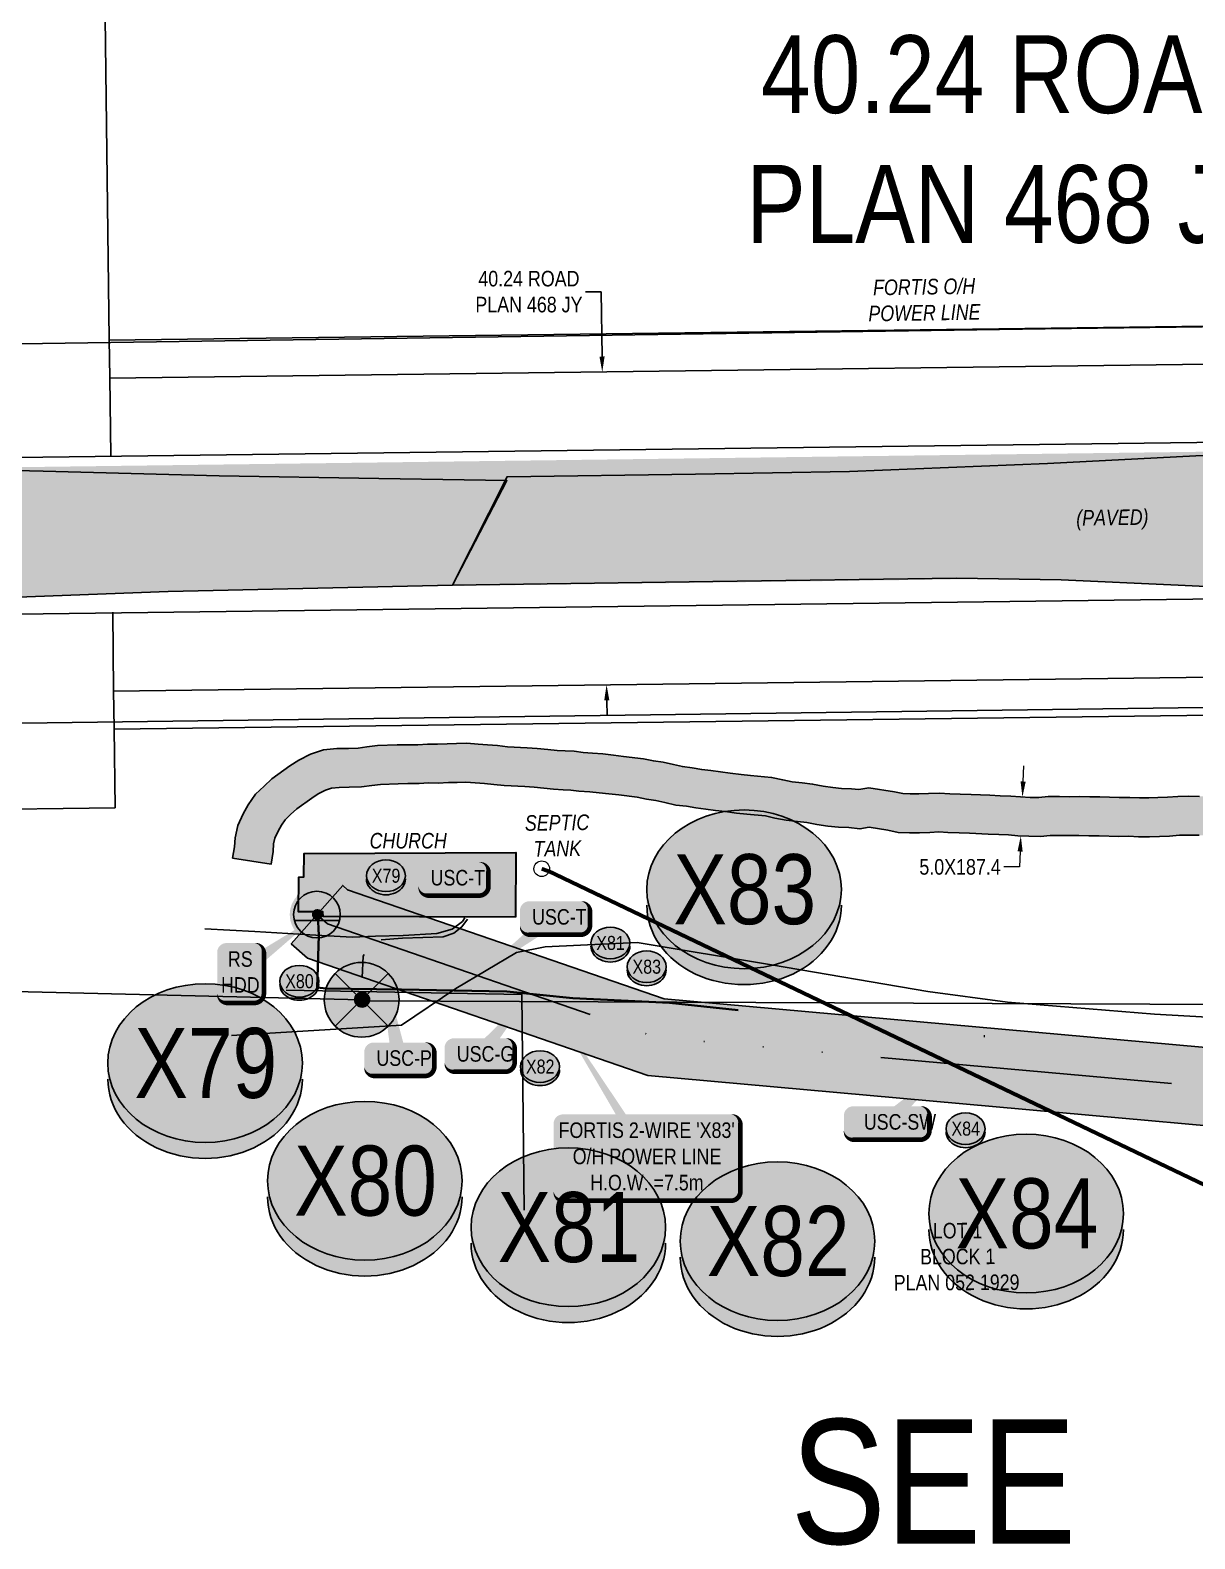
# Model space of a CAD drawing. Extents: x 57693 to 70573, y 5994359 to 6008381.
# Drawn here: x 65230.3 to 65379.9, y 5998393.6 to 5998587.4 of the extents above; entities that cross this region are included whole.
import ezdxf
from ezdxf.enums import TextEntityAlignment as Align

# ---------------------------------------------------------------- set-up
doc = ezdxf.new("R2010")
doc.units = 0
doc.header["$LTSCALE"] = 5
doc.header["$PDSIZE"] = -3
for name, pattern in [('COOP2', [10, 5, -1, 0, -1, 0, -1, 0, -1, 0, -1]), ('DASHDOT', [25.4, 12.7, -6.35, 0, -6.35]), ('POWERLINE5', [7.8, 2.4, -0.6, 0.6, -0.6, 0.6, -0.6, 2.4])]:
    doc.linetypes.add(name, pattern=pattern)
doc.layers.get('Defpoints').update_dxf_attribs({"color": 9})
for name, color, linetype in [('AS-FENCE', 48, 'foc-FENCE'), ('AS-POWER', 104, 'foc-POWER'), ('AS-POWER-EXISTING', 72, 'POWERLINE5'), ('AS-POWER-EXISTING-PP', 72, 'Continuous'), ('AS-POWER-EXISTING-PP-1000', 72, 'Continuous'), ('AS-POWER-T-1000', 104, 'Continuous'), ('AS-RESIDENCE-T-1000', 14, 'Continuous'), ('AS-ROADS', 254, 'Continuous'), ('AS-SYMBOL', 7, 'Continuous'), ('AS-SYMBOL-1000', 7, 'Continuous'), ('AS-TELEPHONE', 224, 'foc-TEL'), ('DETAIL-T', 7, 'Continuous'), ('L-SEC', 7, 'Continuous'), ('L-TITLEDB', 4, 'Continuous'), ('L-TITLEDB-T', 4, 'Continuous'), ('L-TITLEDB-T-1000', 4, 'Continuous'), ('P-APEX RECON PAY ITEMS-1000', 240, 'Continuous'), ('P-APEX RECON-10m BUFFER', 51, 'COOP2'), ('P-APEX RECON-URBAN', 30, 'COOP2'), ('P-APEX RECON-WORK AREA', 104, 'Continuous'), ('P-CROSSINGS', 250, 'Continuous'), ('P-CROSSINGS-1000', 250, 'Continuous')]:
    doc.layers.add(name, color=color, linetype=linetype)
for name, color, linetype, lineweight in [('AS-GENERAL', 48, 'Continuous', 18), ('AS-RECON EXISTING', 151, 'DASHDOT', 40), ('P-APEX RECON-TWS-T-1000', 104, 'Continuous', 9), ('T-TEXT-1000', 48, 'Continuous', 18)]:
    doc.layers.add(name, color=color, linetype=linetype, lineweight=lineweight)
doc.layers.add('AS-STRUCTURE', color=7, linetype='Continuous', lineweight=30, true_color=0x595959)
doc.layers.add('AS-STRUCTURE-H', color=7, linetype='Continuous', true_color=0xa8a8a8)
doc.layers.add('P-APEX RECON-TO BE DRILLED-H', color=7, linetype='Continuous', true_color=0xffafe1)
doc.styles.add('1.8', font='ARIALN.TTF', dxfattribs={"height": 2})
doc.styles.add('175L', font='ARIALN.TTF', dxfattribs={"height": 10})
doc.styles.add('80', font='ARIALN.TTF', dxfattribs={"height": 10})
doc.styles.add('80CG', font='ARIALN.TTF', dxfattribs={"height": 10})
doc.styles.add('Crossing', font='ARIALN.TTF', dxfattribs={"height": 10})
doc.styles.add('foc-LtypeFont', font='ARIALN.TTF', dxfattribs={"height": 7.35})
doc.linetypes.add('foc-FENCE', pattern='A,10,-1,["X",foc-LtypeFont,S=0.2,R=0,X=-0.625,Y=-0.75],-1.24', length=12.24)
doc.linetypes.add('foc-POWER', pattern='A,6,-1,["P",foc-LtypeFont,S=0.2,R=0,X=-0.625,Y=-0.75],-1.24,4', length=12.24)
doc.linetypes.add('foc-POWER-NOLINE', pattern='A,0,-4,["P",foc-LtypeFont,S=0.2,R=0,X=-0.625,Y=-0.75],-8.24', length=12.24)
doc.linetypes.add('foc-TEL', pattern='A,2,-1,["T",foc-LtypeFont,S=0.2,R=0,X=-0.425,Y=-0.75],-1.24,8', length=12.24)
doc.dimstyles.new('Compass 1 000', dxfattribs={"dimtxt": 1.8, "dimasz": 2, "dimexe": 0.2, "dimexo": 0.0625, "dimgap": 0.5, "dimtad": 0, "dimtih": 1, "dimtoh": 1, "dimzin": 0, "dimdsep": 46, "dimtxsty": '1.8', "dimcen": 0.1, "dimse1": 1, "dimse2": 1, "dimclrd": 256, "dimclrt": 256, "dimaunit": 1, "dimadec": 4, "dimazin": 0, "dimtfac": 0.06, "dimtofl": 0, "dimtmove": 0, "dimatfit": 0, "dimfxl": 0.2, "dimtolj": 1, "dimtzin": 0, "dimlwd": -1, "dimarcsym": 0})
doc.dimstyles.new('Compass 5 000', dxfattribs={"dimscale": 5, "dimtxt": 9, "dimasz": 2, "dimexe": 0.2, "dimexo": 0.0625, "dimgap": 0.5, "dimtad": 0, "dimtih": 1, "dimtoh": 1, "dimzin": 0, "dimdsep": 46, "dimtxsty": '80CG', "dimcen": 0.1, "dimse1": 1, "dimse2": 1, "dimclrd": 256, "dimclrt": 256, "dimaunit": 1, "dimadec": 4, "dimazin": 0, "dimtfac": 0.06, "dimtofl": 0, "dimtmove": 0, "dimatfit": 1, "dimfxl": 0.2, "dimtolj": 1, "dimtzin": 0, "dimlwd": -1, "dimarcsym": 0})

# ---------------------------------------------------------------- blocks, each defined once
blk = doc.blocks.new('POWERPOLE')
h = blk.add_hatch(color=255)
edge = h.paths.add_edge_path()
edge.add_arc((0, 0), 0.96, 0, 360)
at = {"linetype": 'Continuous'}
for p, q in [((0.679, -0.679), (-0.679, 0.679)), ((-0.679, -0.679), (0.679, 0.679))]:
    blk.add_line(p, q, dxfattribs=at)
blk.add_circle((0, 0), 0.96, dxfattribs=at)
blk = doc.blocks.new('*D490')
at = {"layer": 'Defpoints', "color": 0, "transparency": 16777216}
for p in [(65403.42, 5998544.79), (65422.28, 5998545.03), (65422.79, 5998504.83)]:
    blk.add_point(p, dxfattribs=at)
at = {"layer": 'L-TITLEDB-T', "transparency": 16777216}
for p, q in [((65403.06, 5998573.37), (65393.06, 5998573.37)), ((65403.3, 5998554.79), (65403.06, 5998573.37)), ((65404.05, 5998494.59), (65404.18, 5998484.59))]:
    blk.add_line(p, q, dxfattribs=at)
for points in [[(65404.96, 5998554.81), (65401.63, 5998554.77), (65403.42, 5998544.79)], [(65405.72, 5998494.61), (65402.39, 5998494.57), (65403.93, 5998504.59)]]:
    blk.add_solid(points, dxfattribs=at)
at = {"layer": 'L-TITLEDB-T', "transparency": 16777216, "insert": (65356.66, 5998573.37), "char_height": 10, "attachment_point": 5, "style": '80CG'}
blk.add_mtext('\\A1;40.24 ROAD\\PPLAN 468 JY', dxfattribs=at)
blk = doc.blocks.new('*D1962')
at = {"layer": 'Defpoints', "color": 0, "transparency": 16777216}
for p in [(65186.64, 5998541.89), (65304.35, 5998503.33), (65187.2, 5998501.72)]:
    blk.add_point(p, dxfattribs=at)
at = {"layer": 'L-TITLEDB-T-1000', "transparency": 16777216}
for p, q in [((65303.66, 5998553.83), (65301.66, 5998553.83)), ((65303.77, 5998545.51), (65303.66, 5998553.83)), ((65304.38, 5998501.33), (65304.41, 5998499.33))]:
    blk.add_line(p, q, dxfattribs=at)
for points in [[(65304.1, 5998545.51), (65303.44, 5998545.5), (65303.8, 5998543.51)], [(65304.71, 5998501.34), (65304.05, 5998501.33), (65304.35, 5998503.33)]]:
    blk.add_solid(points, dxfattribs=at)
at = {"layer": 'L-TITLEDB-T-1000', "transparency": 16777216, "insert": (65294.38, 5998553.83), "char_height": 2, "attachment_point": 5, "style": '1.8'}
blk.add_mtext('\\A1;40.24 ROAD\\PPLAN 468 JY', dxfattribs=at)
blk = doc.blocks.new('*D1964')
at = {"layer": 'Defpoints', "color": 0, "transparency": 16777216}
for p in [(65357.73, 5998488.92), (65357.51, 5998483.92), (65357.54, 5998483.92)]:
    blk.add_point(p, dxfattribs=at)
at = {"layer": 'P-APEX RECON-TWS-T-1000', "transparency": 16777216}
for p, q in [((65357.84, 5998490.91), (65357.93, 5998492.91)), ((65357.45, 5998481.92), (65357.36, 5998479.93)), ((65357.36, 5998479.93), (65355.36, 5998479.93))]:
    blk.add_line(p, q, dxfattribs=at)
for points in [[(65357.51, 5998490.93), (65358.17, 5998490.9), (65357.75, 5998488.91)], [(65357.12, 5998481.94), (65357.78, 5998481.91), (65357.54, 5998483.92)]]:
    blk.add_solid(points, dxfattribs=at)
at = {"layer": 'P-APEX RECON-TWS-T-1000', "transparency": 16777216, "insert": (65349.74, 5998479.93), "char_height": 2, "attachment_point": 5, "style": '1.8'}
blk.add_mtext('\\A1;5.0X187.4', dxfattribs=at)
blk = doc.blocks.new('*U1967')
at = {"true_color": 0xffffa8}
h = blk.add_hatch(color=51, dxfattribs=at)
edge = h.paths.add_edge_path()
edge.add_line((-21.5, -11.5), (21.5, -11.5))
edge.add_arc((21.5, -5.5), 6, 270, 360)
edge.add_line((27.5, -5.5), (27.5, 4))
edge.add_arc((21.5, 4), 6, 0, 90)
edge.add_line((21.5, 10), (-21.5, 10))
edge.add_arc((-21.5, 4), 6, 90, 180)
edge.add_line((-27.5, 4), (-27.5, -5.5))
edge.add_arc((-21.5, -5.5), 6, 180, 270)
at = {"color": 240, "flags": 128}
for points in [[(40.65, 37.41, 0, 10, 0), (0, 0, 5, 5, 0)], [(11.03, -3.01, 0, 10, 0), (0, 0, 5, 5, 0)]]:
    blk.add_lwpolyline(points, format="xyseb", dxfattribs=at)
blk.add_lwpolyline([(-21.5, -11.5, 3, 3, 0), (21.5, -11.5, 3, 3, 0.414214), (27.5, -5.5, 3, 3, 0), (27.5, 4, 3, 0, 0.414214), (21.5, 10, 0, 0, 0), (-21.5, 10, 0, 0, 0.414214), (-27.5, 4, 0, 0, 0), (-27.5, -5.5, 0, 3, 0.414214)], format="xyseb", close=True, dxfattribs=at)
at = {"color": 4, "style": '80'}
blk.add_attdef('OTHER_001', (-14.7, -5), '', height=10, dxfattribs=at)
blk = doc.blocks.new('*U1968')
at = {"true_color": 0xffffa8}
h = blk.add_hatch(color=51, dxfattribs=at)
edge = h.paths.add_edge_path()
edge.add_line((-16.5, -11.5), (16.5, -11.5))
edge.add_arc((16.5, -5.5), 6, 270, 360)
edge.add_line((22.5, -5.5), (22.5, 4))
edge.add_arc((16.5, 4), 6, 0, 90)
edge.add_line((16.5, 10), (-16.5, 10))
edge.add_arc((-16.5, 4), 6, 90, 180)
edge.add_line((-22.5, 4), (-22.5, -5.5))
edge.add_arc((-16.5, -5.5), 6, 180, 270)
at = {"color": 240, "flags": 128}
for points in [[(32.61, 38.52, 0, 10, 0), (0, 0, 5, 5, 0)], [(11.03, -3.01, 0, 10, 0), (0, 0, 5, 5, 0)]]:
    blk.add_lwpolyline(points, format="xyseb", dxfattribs=at)
blk.add_lwpolyline([(-16.5, -11.5, 3, 3, 0), (16.5, -11.5, 3, 3, 0.414214), (22.5, -5.5, 3, 3, 0), (22.5, 4, 3, 0, 0.414214), (16.5, 10, 0, 0, 0), (-16.5, 10, 0, 0, 0.414214), (-22.5, 4, 0, 0, 0), (-22.5, -5.5, 0, 3, 0.414214)], format="xyseb", close=True, dxfattribs=at)
at = {"color": 4, "style": '80'}
blk.add_attdef('OTHER_001', (-14.7, -5), '', height=10, dxfattribs=at)
blk = doc.blocks.new('*U1969')
at = {"true_color": 0xffffa8}
h = blk.add_hatch(color=51, dxfattribs=at)
edge = h.paths.add_edge_path()
edge.add_line((-16.5, -11.5), (16.5, -11.5))
edge.add_arc((16.5, -5.5), 6, 270, 360)
edge.add_line((22.5, -5.5), (22.5, 4))
edge.add_arc((16.5, 4), 6, 0, 90)
edge.add_line((16.5, 10), (-16.5, 10))
edge.add_arc((-16.5, 4), 6, 90, 180)
edge.add_line((-22.5, 4), (-22.5, -5.5))
edge.add_arc((-16.5, -5.5), 6, 180, 270)
at = {"color": 240, "flags": 128}
blk.add_lwpolyline([(-16.5, -11.5, 3, 3, 0), (16.5, -11.5, 3, 3, 0.414214), (22.5, -5.5, 3, 3, 0), (22.5, 4, 3, 0, 0.414214), (16.5, 10, 0, 0, 0), (-16.5, 10, 0, 0, 0.414214), (-22.5, 4, 0, 0, 0), (-22.5, -5.5, 0, 3, 0.414214)], format="xyseb", close=True, dxfattribs=at)
for points in [[(-49.82, -37.8, 0, 10, 0), (0, 0, 5, 5, 0)], [(11.03, -3.01, 0, 10, 0), (0, 0, 5, 5, 0)]]:
    blk.add_lwpolyline(points, format="xyseb", dxfattribs=at)
at = {"color": 4, "style": '80'}
blk.add_attdef('OTHER_001', (-14.7, -5), '', height=10, dxfattribs=at)
blk = doc.blocks.new('*U1970')
at = {"true_color": 0xffffa8}
h = blk.add_hatch(color=51, dxfattribs=at)
edge = h.paths.add_edge_path()
edge.add_line((-16.5, -11.5), (16.5, -11.5))
edge.add_arc((16.5, -5.5), 6, 270, 360)
edge.add_line((22.5, -5.5), (22.5, 4))
edge.add_arc((16.5, 4), 6, 0, 90)
edge.add_line((16.5, 10), (-16.5, 10))
edge.add_arc((-16.5, 4), 6, 90, 180)
edge.add_line((-22.5, 4), (-22.5, -5.5))
edge.add_arc((-16.5, -5.5), 6, 180, 270)
at = {"color": 240, "flags": 128}
blk.add_lwpolyline([(-16.5, -11.5, 3, 3, 0), (16.5, -11.5, 3, 3, 0.414214), (22.5, -5.5, 3, 3, 0), (22.5, 4, 3, 0, 0.414214), (16.5, 10, 0, 0, 0), (-16.5, 10, 0, 0, 0.414214), (-22.5, 4, 0, 0, 0), (-22.5, -5.5, 0, 3, 0.414214)], format="xyseb", close=True, dxfattribs=at)
for points in [[(-57.15, -37.95, 0, 10, 0), (0, 0, 5, 5, 0)], [(11.03, -3.01, 0, 10, 0), (0, 0, 5, 5, 0)]]:
    blk.add_lwpolyline(points, format="xyseb", dxfattribs=at)
at = {"color": 4, "style": '80'}
blk.add_attdef('OTHER_001', (-14.7, -5), '', height=10, dxfattribs=at)
blk = doc.blocks.new('*U1971')
at = {"true_color": 0xffffa8}
h = blk.add_hatch(color=51, dxfattribs=at)
edge = h.paths.add_edge_path()
edge.add_line((-16.5, -11.5), (16.5, -11.5))
edge.add_arc((16.5, -5.5), 6, 270, 360)
edge.add_line((22.5, -5.5), (22.5, 4))
edge.add_arc((16.5, 4), 6, 0, 90)
edge.add_line((16.5, 10), (-16.5, 10))
edge.add_arc((-16.5, 4), 6, 90, 180)
edge.add_line((-22.5, 4), (-22.5, -5.5))
edge.add_arc((-16.5, -5.5), 6, 180, 270)
at = {"color": 240, "flags": 128}
for points in [[(-14.9, 75.44, 0, 10, 0), (0, 0, 5, 5, 0)], [(11.03, -3.01, 0, 10, 0), (0, 0, 5, 5, 0)]]:
    blk.add_lwpolyline(points, format="xyseb", dxfattribs=at)
blk.add_lwpolyline([(-16.5, -11.5, 3, 3, 0), (16.5, -11.5, 3, 3, 0.414214), (22.5, -5.5, 3, 3, 0), (22.5, 4, 3, 0, 0.414214), (16.5, 10, 0, 0, 0), (-16.5, 10, 0, 0, 0.414214), (-22.5, 4, 0, 0, 0), (-22.5, -5.5, 0, 3, 0.414214)], format="xyseb", close=True, dxfattribs=at)
at = {"color": 4, "style": '80'}
blk.add_attdef('OTHER_001', (-14.7, -5), '', height=10, dxfattribs=at)
blk = doc.blocks.new('RISER')
h = blk.add_hatch(color=255)
h.dxf.hatch_style = 1
edge = h.paths.add_edge_path()
edge.add_arc((0, 0), 0.7, 0, 360)
blk.add_hatch(color=13).paths.add_polyline_path([(0.581, -0.15), (-0.581, -0.15, 0.774597)])
at = {"color": 13}
blk.add_line((-0.581, -0.15), (0.581, -0.15), dxfattribs=at)
blk.add_circle((0, 0), 0.6, dxfattribs=at)
blk = doc.blocks.new('*U1972')
h = blk.add_hatch(color=255)
edge = h.paths.add_edge_path()
edge.add_line((-54, -28.5), (54, -28.5))
edge.add_arc((54, -22.5), 6, 270, 360)
edge.add_line((60, -22.5), (60, 21))
edge.add_arc((54, 21), 6, 0, 90)
edge.add_line((54, 27), (-54, 27))
edge.add_arc((-54, 21), 6, 90, 180)
edge.add_line((-60, 21), (-60, -22.5))
edge.add_arc((-54, -22.5), 6, 180, 270)
at = {"color": 104, "flags": 128}
blk.add_lwpolyline([(-62.6, 100.13, 0, 7.5, 0), (0, 0, 0, 0, 0)], format="xyseb", dxfattribs=at)
blk.add_lwpolyline([(-54, -28.5, 3, 3, 0), (54, -28.5, 3, 3, 0.414214), (60, -22.5, 3, 3, 0), (60, 21, 3, 0, 0.414214), (54, 27, 0, 0, 0), (-54, 27, 0, 0, 0.414214), (-60, 21, 0, 0, 0), (-60, -22.5, 0, 3, 0.414214)], format="xyseb", close=True, dxfattribs=at)
at = {"color": 104, "style": '80'}
blk.add_attdef('ENTER_TEXT_001', (-26.85, -4.92), '', height=10, dxfattribs=at)
blk = doc.blocks.new('*U1975')
at = {"true_color": 0xffffa8}
h = blk.add_hatch(color=51, dxfattribs=at)
edge = h.paths.add_edge_path()
edge.add_line((-9, -20), (9, -20))
edge.add_arc((9, -14), 6, 270, 360)
edge.add_line((15, -14), (15, 12.5))
edge.add_arc((9, 12.5), 6, 0, 90)
edge.add_line((9, 18.5), (-9, 18.5))
edge.add_arc((-9, 12.5), 6, 90, 180)
edge.add_line((-15, 12.5), (-15, -14))
edge.add_arc((-9, -14), 6, 180, 270)
at = {"color": 240, "flags": 128}
for points in [[(47.55, 34.62, 0, 10, 0), (0, 0, 5, 5, 0)], [(11.03, -3.01, 0, 10, 0), (0, 0, 5, 5, 0)]]:
    blk.add_lwpolyline(points, format="xyseb", dxfattribs=at)
blk.add_lwpolyline([(-9, -20, 3, 3, 0), (9, -20, 3, 3, 0.414214), (15, -14, 3, 3, 0), (15, 12.5, 3, 0, 0.414214), (9, 18.5, 0, 0, 0), (-9, 18.5, 0, 0, 0.414214), (-15, 12.5, 0, 0, 0), (-15, -14, 0, 3, 0.414214)], format="xyseb", close=True, dxfattribs=at)
at = {"color": 4, "style": '80'}
blk.add_attdef('OTHER_001', (-14.7, -5), '', height=10, dxfattribs=at)
blk = doc.blocks.new('xing2')
h = blk.add_hatch(color=50)
h.dxf.hatch_style = 1
edge = h.paths.add_edge_path()
edge.add_ellipse((0, 0), major_axis=(-12.5, 0), ratio=0.816297, start_angle=0, end_angle=360)
h = blk.add_hatch(color=250)
h.dxf.hatch_style = 1
edge = h.paths.add_edge_path()
edge.add_ellipse((0, -2.05), major_axis=(-12.5, 0), ratio=0.816297, start_angle=0, end_angle=180)
edge.add_line((12.5, -2.05), (12.5, 0))
edge.add_ellipse((0, 0), major_axis=(-12.5, 0), ratio=0.816297, start_angle=0, end_angle=180, ccw=False)
edge.add_line((-12.5, 0), (-12.5, -2.05))
at = {"color": 250}
blk.add_ellipse((0, 0), major_axis=(-12.5, 0), ratio=0.816297, dxfattribs=at)
blk.add_ellipse((0, -2.05), major_axis=(-12.5, 0), ratio=0.816297, start_param=0, end_param=3.141593, dxfattribs=at)
at = {"color": 250, "style": 'Crossing'}
blk.add_attdef('CROSSING', text='', height=9, dxfattribs=at).set_placement((0.09, 0.02), align=Align.MIDDLE_CENTER)
at = {"color": 250, "style": 'Crossing', "flags": 1}
for tag, p in [('OWNER', (0.09, -12.49)), ('DESCRIPTION', (0.09, -25.77)), ('LOCATION', (0.09, -39.3)), ('DWG_REF', (0.09, -52.84))]:
    blk.add_attdef(tag, text='', height=9, dxfattribs=at).set_placement(p, align=Align.MIDDLE_CENTER)

msp = doc.modelspace()

# ---------------------------------------------------------------- hatches: boundary and pattern name
at = {"layer": 'AS-ROADS'}
h = msp.add_hatch(color=256, dxfattribs=at)
h.dxf.hatch_style = 1
h.paths.add_polyline_path([(65152.841, 5998554.166), (65152.623, 5998584.299), (65162.619, 5998583.585), (65163.252, 5998548.492), (65163.886, 5998545.948), (65164.695, 5998543.724), (65166.803, 5998541.021), (65169.24, 5998538.611), (65171.515, 5998536.943), (65174.539, 5998535.292), (65178.417, 5998534.007), (65180.463, 5998533.384), (65184.173, 5998532.556), (65186.534, 5998532.32), (65209.36, 5998531.327), (65231.986, 5998530.766), (65254.592, 5998530.183), (65275.087, 5998529.846), (65291.554, 5998529.572), (65284.575, 5998516.152), (65248.05, 5998515.318), (65226.43, 5998514.518), (65201.355, 5998513.255), (65179.854, 5998512.261), (65176.683, 5998511.778), (65174.817, 5998511.233), (65172.843, 5998510.305), (65170.93, 5998509.052), (65169.259, 5998507.347), (65167.821, 5998505.826), (65166.493, 5998503.765), (65165.345, 5998501.503), (65164.507, 5998495.907), (65164.545, 5998485.399), (65163.384, 5998456.8), (65155.563, 5998457.731), (65155.646, 5998474.428), (65154.934, 5998497.476), (65154.508, 5998501.253), (65153.045, 5998504.15), (65151.23, 5998506.529), (65148.368, 5998509.108), (65145.585, 5998510.424), (65140.22, 5998511.476), (65129.335, 5998511.694), (65110.324, 5998512.345), (65084.741, 5998512.841), (65057.037, 5998512.859), (65012.727, 5998512.389), (64969.809, 5998511.833), (64927.318, 5998511.342), (64940.717, 5998525.332), (64981.761, 5998525.891), (65023.644, 5998526.356), (65050.775, 5998526.855), (65070.246, 5998527.945), (65090.079, 5998528.761), (65112.283, 5998529.868), (65131.202, 5998531.605), (65137.855, 5998532.882), (65142.152, 5998535.027), (65145.644, 5998537.211), (65148.387, 5998540.226), (65150.314, 5998542.914), (65151.676, 5998546.785), (65152.544, 5998550.597)])
h = msp.add_hatch(color=256, dxfattribs=at)
h.dxf.hatch_style = 1
h.paths.add_polyline_path([(65284.575, 5998516.152), (65291.572, 5998530.052), (65315.773, 5998530.402), (65335.54, 5998530.755), (65360.955, 5998531.76), (65380.03, 5998532.726), (65404.701, 5998533.55), (65438.822, 5998534.432), (65458.698, 5998535.239), (65477.641, 5998535.502), (65499.586, 5998535.425), (65522.069, 5998535.392), (65544.879, 5998535.426), (65558.001, 5998534.82), (65558.626, 5998519.258), (65529.594, 5998517.605), (65512.717, 5998516.735), (65500.015, 5998516.237), (65487.411, 5998515.773), (65484.991, 5998515.386), (65483.058, 5998515.08), (65481.387, 5998514.463), (65480.231, 5998513.709), (65479.177, 5998512.759), (65478.127, 5998511.552), (65477.454, 5998510.355), (65477.147, 5998507.381), (65477.52, 5998502.138), (65461.725, 5998500.549), (65461.386, 5998503.73), (65460.353, 5998507.439), (65459.091, 5998510.109), (65457.983, 5998511.711), (65456.094, 5998513.33), (65453.723, 5998514.747), (65449.139, 5998515.619), (65437.052, 5998515.361), (65422.166, 5998515.091), (65401.099, 5998515.172), (65389.392, 5998515.556), (65377.743, 5998516.152), (65362.715, 5998516.808), (65349.267, 5998517.048), (65317.976, 5998516.584)])
at = {"layer": 'AS-STRUCTURE-H'}
h = msp.add_hatch(color=256, dxfattribs=at)
h.dxf.hatch_style = 1
h.paths.add_polyline_path([(65292.669, 5998473.488), (65267.941, 5998473.557), (65267.934, 5998474.184), (65264.792, 5998474.161), (65264.843, 5998478.611), (65265.479, 5998478.65), (65265.504, 5998481.652), (65292.72, 5998481.777)])
at = {"layer": 'P-APEX RECON-10m BUFFER'}
h = msp.add_hatch(color=256, dxfattribs=at)
h.dxf.hatch_style = 1
h.paths.add_polyline_path([(65256.332, 5998481.081), (65256.56, 5998482.507), (65256.645, 5998483.674), (65257.022, 5998485.259), (65257.685, 5998486.744), (65258.336, 5998487.921), (65259.262, 5998489.287), (65260.381, 5998490.315), (65261.383, 5998491.26), (65263.689, 5998492.924), (65264.821, 5998493.644), (65266.32, 5998494.425), (65268.001, 5998494.974), (65269.71, 5998495.147), (65271.212, 5998495.168), (65272.448, 5998495.195), (65273.547, 5998495.359), (65274.941, 5998495.534), (65277.468, 5998495.607), (65278.791, 5998495.633), (65280.1, 5998495.635), (65281.372, 5998495.717), (65282.63, 5998495.703), (65283.872, 5998495.766), (65285.06, 5998495.788), (65286.414, 5998495.831), (65287.848, 5998495.708), (65289.054, 5998495.622), (65290.345, 5998495.516), (65291.618, 5998495.37), (65294.149, 5998495.243), (65295.426, 5998495.153), (65296.791, 5998495.036), (65297.988, 5998494.904), (65299.021, 5998494.83), (65300.186, 5998494.808), (65301.325, 5998494.634), (65302.536, 5998494.559), (65303.888, 5998494.45), (65305.241, 5998494.298), (65306.53, 5998494.14), (65309.082, 5998493.834), (65310.356, 5998493.566), (65311.613, 5998493.379), (65312.945, 5998493.078), (65314.087, 5998492.82), (65315.34, 5998492.673), (65316.572, 5998492.449), (65317.725, 5998492.304), (65318.96, 5998492.156), (65320.232, 5998491.99), (65321.628, 5998491.803), (65322.833, 5998491.673), (65325.531, 5998491.434), (65326.977, 5998491.115), (65328.199, 5998490.884), (65329.462, 5998490.724), (65330.808, 5998490.576), (65332.151, 5998490.325), (65333.391, 5998490.149), (65334.529, 5998490.019), (65335.822, 5998489.967), (65336.739, 5998489.863), (65338.024, 5998490.085), (65341.329, 5998489.581), (65342.408, 5998489.359), (65343.32, 5998489.326), (65344.453, 5998489.333), (65345.678, 5998489.36), (65347.092, 5998489.431), (65348.439, 5998489.33), (65349.761, 5998489.29), (65351.158, 5998489.255), (65353.577, 5998489.137), (65354.892, 5998489.079), (65356.28, 5998489.035), (65357.503, 5998488.925), (65358.74, 5998488.872), (65359.863, 5998488.848), (65361.042, 5998488.978), (65362.516, 5998488.975), (65363.785, 5998488.955), (65365.05, 5998488.982), (65366.39, 5998488.929), (65367.698, 5998488.924), (65370.172, 5998488.857), (65371.523, 5998488.872), (65372.786, 5998488.805), (65373.978, 5998488.808), (65375.156, 5998488.842), (65376.367, 5998488.896), (65377.693, 5998488.991), (65379.114, 5998489.008), (65380.507, 5998489), (65381.697, 5998488.973), (65383.015, 5998489.092), (65385.89, 5998489.083), (65387.154, 5998489.065), (65388.414, 5998489.158), (65389.807, 5998489.207), (65391.078, 5998489.206), (65392.398, 5998489.31), (65393.771, 5998489.356), (65395.076, 5998489.394), (65396.452, 5998489.473), (65397.978, 5998489.479), (65399.264, 5998489.405), (65400.589, 5998489.472), (65403.37, 5998489.384), (65404.754, 5998489.359), (65406.05, 5998489.372), (65407.389, 5998489.354), (65408.731, 5998489.365), (65410.029, 5998489.467), (65411.616, 5998489.569), (65413.021, 5998489.466), (65414.265, 5998489.569), (65415.852, 5998489.533), (65417.142, 5998489.516), (65419.706, 5998489.535), (65421.057, 5998489.675), (65422.489, 5998489.653), (65423.777, 5998489.684), (65425.045, 5998489.671), (65426.433, 5998489.746), (65427.813, 5998489.746), (65429.12, 5998489.854), (65430.577, 5998489.893), (65433.282, 5998489.87), (65434.645, 5998489.86), (65436.075, 5998489.794), (65437.569, 5998489.881), (65439.464, 5998489.606), (65442.26, 5998489.766), (65442.323, 5998484.766), (65439.365, 5998484.595), (65439.083, 5998484.612), (65437.352, 5998484.863), (65436.103, 5998484.792), (65434.512, 5998484.865), (65433.245, 5998484.874), (65430.623, 5998484.896), (65429.392, 5998484.863), (65428.017, 5998484.75), (65426.568, 5998484.75), (65425.155, 5998484.674), (65423.812, 5998484.687), (65422.511, 5998484.656), (65421.277, 5998484.675), (65419.982, 5998484.541), (65417.127, 5998484.52), (65415.762, 5998484.538), (65414.415, 5998484.568), (65413.045, 5998484.455), (65411.594, 5998484.561), (65410.385, 5998484.484), (65408.948, 5998484.371), (65407.377, 5998484.358), (65406.041, 5998484.375), (65404.734, 5998484.362), (65403.246, 5998484.389), (65400.636, 5998484.472), (65399.246, 5998484.401), (65397.844, 5998484.482), (65396.604, 5998484.477), (65395.292, 5998484.402), (65393.928, 5998484.362), (65392.678, 5998484.321), (65391.272, 5998484.21), (65389.892, 5998484.211), (65388.687, 5998484.169), (65387.303, 5998484.066), (65385.846, 5998484.087), (65383.233, 5998484.095), (65381.866, 5998483.972), (65380.437, 5998484.004), (65379.129, 5998484.011), (65377.902, 5998483.997), (65376.655, 5998483.907), (65375.339, 5998483.849), (65374.056, 5998483.812), (65372.659, 5998483.809), (65371.419, 5998483.874), (65370.133, 5998483.86), (65367.621, 5998483.928), (65366.281, 5998483.933), (65365.004, 5998483.984), (65363.799, 5998483.958), (65362.472, 5998483.979), (65361.312, 5998483.981), (65360.085, 5998483.846), (65358.579, 5998483.878), (65357.171, 5998483.939), (65355.978, 5998484.046), (65354.702, 5998484.086), (65353.346, 5998484.146), (65350.973, 5998484.261), (65349.622, 5998484.296), (65348.176, 5998484.339), (65347.031, 5998484.425), (65345.858, 5998484.366), (65344.522, 5998484.337), (65343.245, 5998484.33), (65341.812, 5998484.381), (65340.449, 5998484.661), (65338.073, 5998485.024), (65336.886, 5998484.819), (65335.441, 5998484.982), (65334.145, 5998485.034), (65332.756, 5998485.192), (65331.34, 5998485.393), (65330.075, 5998485.63), (65328.875, 5998485.762), (65327.419, 5998485.947), (65325.975, 5998486.22), (65324.769, 5998486.485), (65322.344, 5998486.701), (65321.029, 5998486.843), (65319.578, 5998487.037), (65318.338, 5998487.199), (65317.116, 5998487.346), (65315.815, 5998487.509), (65314.602, 5998487.729), (65313.242, 5998487.889), (65311.843, 5998488.205), (65310.694, 5998488.465), (65309.474, 5998488.646), (65308.27, 5998488.899), (65305.927, 5998489.18), (65304.659, 5998489.336), (65303.41, 5998489.476), (65302.18, 5998489.575), (65300.791, 5998489.661), (65299.759, 5998489.819), (65298.796, 5998489.837), (65297.536, 5998489.927), (65296.304, 5998490.063), (65295.037, 5998490.171), (65293.848, 5998490.255), (65291.207, 5998490.388), (65289.855, 5998490.543), (65288.671, 5998490.64), (65287.457, 5998490.727), (65286.28, 5998490.828), (65285.185, 5998490.793), (65284.043, 5998490.772), (65282.728, 5998490.706), (65281.506, 5998490.719), (65280.266, 5998490.639), (65278.843, 5998490.637), (65277.588, 5998490.612), (65275.325, 5998490.547), (65274.226, 5998490.409), (65272.873, 5998490.207), (65271.302, 5998490.172), (65269.997, 5998490.154), (65269.04, 5998490.057), (65268.262, 5998489.803), (65267.321, 5998489.313), (65266.494, 5998488.787), (65264.572, 5998487.4), (65263.785, 5998486.658), (65263.072, 5998486.002), (65262.598, 5998485.304), (65262.16, 5998484.512), (65261.774, 5998483.649), (65261.599, 5998482.911), (65261.528, 5998481.93), (65261.265, 5998480.291)])
h = msp.add_hatch(color=256, dxfattribs=at)
h.dxf.hatch_style = 1
h.paths.add_polyline_path([(65442.879, 5998441.169), (65309.635, 5998453.139), (65265.95, 5998468.212), (65263.851, 5998470.067), (65270.47, 5998477.554), (65271.084, 5998477.011), (65311.743, 5998462.982), (65442.751, 5998451.213)])
at = {"layer": 'P-APEX RECON-TO BE DRILLED-H'}
h = msp.add_hatch(color=256, dxfattribs=at)
h.dxf.hatch_style = 1
h.paths.add_polyline_path([(65442.879, 5998441.169), (65309.635, 5998453.139), (65265.95, 5998468.212), (65263.851, 5998470.067), (65270.47, 5998477.554), (65271.084, 5998477.011), (65311.743, 5998462.982), (65442.751, 5998451.213)])

# ---------------------------------------------------------------- linework, layer by layer
at = {"layer": 'AS-FENCE', "flags": 128}
msp.add_lwpolyline([(65263.195, 5998464.086), (65293.485, 5998463.555), (65293.788, 5998435.844)], dxfattribs=at)
at = {"layer": 'AS-GENERAL', "const_width": 0.5, "flags": 128}
msp.add_lwpolyline([(65392.269, 5998433.754), (65297.033, 5998479.338), (65296.023, 5998479.7)], dxfattribs=at)
at = {"layer": 'AS-GENERAL'}
msp.add_circle((65296.023, 5998479.7), 0.999, dxfattribs=at)
at = {"layer": 'AS-POWER'}
msp.add_line((65272.918, 5998462.724), (65411.534, 5998462.137), dxfattribs=at)
at = {"layer": 'AS-POWER', "flags": 128}
for points in [[(65147.94, 5998545.951), (65360.687, 5998549.072), (66115.4, 5998558.744), (66623.238, 5998564.918), (66973.142, 5998568.788)], [(65149.73, 5998465.84), (65272.904, 5998462.865)]]:
    msp.add_lwpolyline(points, dxfattribs=at)
at = {"layer": 'AS-POWER-EXISTING', "flags": 128}
msp.add_lwpolyline([(65286.49, 5998473.247), (65285.77, 5998472.235), (65284.756, 5998471.428), (65283.35, 5998470.947), (65278.166, 5998470.793), (65274.81, 5998470.515), (65273.085, 5998468.486), (65272.979, 5998465.618), (65272.918, 5998462.724)], dxfattribs=at)
at = {"layer": 'AS-RECON EXISTING', "flags": 128}
msp.add_lwpolyline([(65267.266, 5998473.801), (65267.385, 5998471.121), (65267.198, 5998464.468), (65268.327, 5998464.3), (65278.03, 5998464.195), (65291.532, 5998463.924), (65299.999, 5998463.08), (65312.424, 5998462.469), (65331.736, 5998460.448), (65348.137, 5998458.589), (65365.799, 5998457.081), (65381.901, 5998455.562), (65445.726, 5998448.731), (65446.373, 5998447.469), (65446.559, 5998445.855), (65447.023, 5998436.451), (65446.835, 5998419.474), (65446.914, 5998417.358), (65447.119, 5998411.861), (65447.016, 5998404.154), (65446.947, 5998403.284), (65447.273, 5998391.849), (65448.045, 5998372.103), (65449.289, 5998346.663), (65450.972, 5998304.901), (65402.277, 5998304.621), (65393.602, 5998303.911), (65377.122, 5998302.998), (65329.481, 5998303.296), (65232.866, 5998301.666), (65189.796, 5998301.285), (65181.856, 5998301.214), (65142.001, 5998301.155), (65112.966, 5998299.604), (65116.68, 5997994.131)], dxfattribs=at)
at = {"layer": 'AS-ROADS', "flags": 128}
for points, const_width in [([(64243.17, 5998510.443), (66974.018, 5998546.051)], 15.988), ([(65381.782, 5998486.472), (65380.472, 5998486.502), (65379.122, 5998486.509), (65377.798, 5998486.494), (65376.511, 5998486.401), (65375.248, 5998486.346), (65374.017, 5998486.31), (65372.722, 5998486.307), (65371.471, 5998486.373), (65370.153, 5998486.358), (65367.66, 5998486.426), (65366.336, 5998486.431), (65365.027, 5998486.483), (65363.792, 5998486.457), (65362.494, 5998486.477), (65361.177, 5998486.48), (65359.974, 5998486.347), (65358.66, 5998486.375), (65357.337, 5998486.432), (65356.129, 5998486.54), (65354.797, 5998486.583), (65353.461, 5998486.642), (65351.066, 5998486.758), (65349.692, 5998486.793), (65348.308, 5998486.835), (65347.062, 5998486.928), (65345.768, 5998486.863), (65344.487, 5998486.835), (65343.282, 5998486.828), (65342.11, 5998486.87), (65340.889, 5998487.121), (65338.048, 5998487.554), (65336.813, 5998487.341), (65335.632, 5998487.474), (65334.337, 5998487.526), (65333.074, 5998487.671), (65331.746, 5998487.859), (65330.442, 5998488.103), (65329.168, 5998488.243), (65327.809, 5998488.416), (65326.476, 5998488.667), (65325.15, 5998488.96), (65322.589, 5998489.187), (65321.329, 5998489.323), (65319.905, 5998489.513), (65318.649, 5998489.677), (65317.421, 5998489.825), (65316.193, 5998489.979), (65314.971, 5998490.201), (65313.665, 5998490.354), (65312.394, 5998490.642), (65311.154, 5998490.922), (65309.915, 5998491.106), (65308.676, 5998491.367), (65306.229, 5998491.66), (65304.95, 5998491.817), (65303.649, 5998491.963), (65302.358, 5998492.067), (65301.058, 5998492.147), (65299.973, 5998492.313), (65298.908, 5998492.333), (65297.762, 5998492.416), (65296.547, 5998492.549), (65295.232, 5998492.662), (65293.998, 5998492.749), (65291.412, 5998492.879), (65290.1, 5998493.03), (65288.863, 5998493.131), (65287.652, 5998493.218), (65286.347, 5998493.329), (65285.122, 5998493.29), (65283.958, 5998493.269), (65282.679, 5998493.205), (65281.439, 5998493.218), (65280.183, 5998493.137), (65278.817, 5998493.135), (65277.528, 5998493.11), (65275.133, 5998493.04), (65273.887, 5998492.884), (65272.661, 5998492.701), (65271.257, 5998492.67), (65269.854, 5998492.651), (65268.521, 5998492.515), (65267.291, 5998492.114), (65266.071, 5998491.479), (65265.091, 5998490.855), (65262.978, 5998489.33), (65262.083, 5998488.487), (65261.167, 5998487.645), (65260.467, 5998486.612), (65259.922, 5998485.628), (65259.398, 5998484.454), (65259.122, 5998483.292), (65259.044, 5998482.219), (65258.799, 5998480.686)], 2.998)]:
    msp.add_lwpolyline(points, dxfattribs=dict(at, const_width=const_width))
for points in [[(65284.575, 5998516.152), (65291.572, 5998530.052), (65315.773, 5998530.402), (65335.54, 5998530.755), (65360.955, 5998531.76), (65380.03, 5998532.726), (65404.701, 5998533.55), (65438.822, 5998534.432), (65458.698, 5998535.239), (65477.641, 5998535.502), (65499.586, 5998535.425)], [(65209.36, 5998531.327), (65231.986, 5998530.766), (65254.592, 5998530.183), (65275.087, 5998529.846), (65291.554, 5998529.572), (65284.575, 5998516.152), (65248.05, 5998515.318), (65226.43, 5998514.518)], [(65389.392, 5998515.556), (65377.743, 5998516.152), (65362.715, 5998516.808), (65349.267, 5998517.048), (65317.976, 5998516.584), (65284.575, 5998516.152), (65284.575, 5998516.152)]]:
    msp.add_lwpolyline(points, dxfattribs=at)
at = {"layer": 'AS-STRUCTURE', "flags": 128}
msp.add_lwpolyline([(65292.669, 5998473.488), (65267.941, 5998473.557), (65267.934, 5998474.184), (65264.792, 5998474.161), (65264.843, 5998478.611), (65265.479, 5998478.65), (65265.504, 5998481.652), (65292.72, 5998481.777), (65292.669, 5998473.488)], dxfattribs=at)
at = {"layer": 'AS-TELEPHONE', "flags": 128}
for points in [[(64242.898, 5998486.688), (65062.591, 5998497.621), (65076.606, 5998498.003), (65092.657, 5998497.668), (65104.42, 5998497.689), (65115.348, 5998497.652), (65126.361, 5998497.998), (65136.983, 5998497.62), (65144.823, 5998497.253), (66973.74, 5998521.781)], [(65252.786, 5998471.989), (65259.184, 5998471.627), (65266.244, 5998471.217), (65271.684, 5998470.894), (65274.665, 5998471.042), (65278.22, 5998471.119), (65282.534, 5998471.371), (65284.505, 5998471.948), (65285.831, 5998472.924), (65286.162, 5998473.39)], [(65256.192, 5998458.291), (65277.997, 5998459.621), (65284.997, 5998464.319), (65292.8, 5998468.95), (65296.467, 5998469.656), (65308.28, 5998470.248), (65325.527, 5998467.379), (65345.588, 5998463.954), (65355.837, 5998462.585), (65374.692, 5998461.018), (65389.828, 5998460.154), (65395.143, 5998462.092), (65399.134, 5998464.158), (65406.72, 5998463.496), (65442.353, 5998464.009)]]:
    msp.add_lwpolyline(points, dxfattribs=at)
at = {"layer": 'L-SEC', "flags": 128}
msp.add_lwpolyline([(65230.662, 5999336.9), (65240.498, 5998547.676)], dxfattribs=at)
at = {"layer": 'L-TITLEDB', "flags": 128}
for points in [[(66046.743, 5998557.877), (65240.498, 5998547.612)], [(66046.805, 5998553.001), (65240.558, 5998542.736)], [(65240.558, 5998542.79), (65240.498, 5998547.676)], [(66046.933, 5998542.949), (65167.951, 5998531.758)], [(65240.558, 5998542.79), (65240.683, 5998532.742)], [(66047.189, 5998522.846), (65168.23, 5998511.655)], [(66047.317, 5998512.794), (65241.057, 5998502.529)], [(65241.056, 5998502.596), (65240.932, 5998512.644)], [(66047.379, 5998507.918), (65241.12, 5998497.653)], [(65241.056, 5998502.596), (65241.119, 5998497.71)], [(65241.242, 5998487.523), (65241.119, 5998497.71)], [(65221.143, 5998487.276), (65241.242, 5998487.523)]]:
    msp.add_lwpolyline(points, dxfattribs=at)
at = {"layer": 'P-APEX RECON-URBAN', "ltscale": 1.5, "flags": 128}
msp.add_lwpolyline([(65267.161, 5998473.811), (65268.517, 5998472.611), (65310.689, 5998458.061), (65446.559, 5998445.855)], dxfattribs=at)
at = {"layer": 'P-APEX RECON-WORK AREA', "flags": 128}
msp.add_lwpolyline([(65380.437, 5998484.004), (65379.129, 5998484.011), (65377.902, 5998483.997), (65376.655, 5998483.907), (65375.339, 5998483.849), (65374.056, 5998483.812), (65372.659, 5998483.809), (65371.419, 5998483.874), (65370.133, 5998483.86), (65367.621, 5998483.928), (65366.281, 5998483.933), (65365.004, 5998483.984), (65363.799, 5998483.958), (65362.472, 5998483.979), (65361.312, 5998483.981), (65360.085, 5998483.846), (65358.579, 5998483.878), (65357.171, 5998483.939), (65355.978, 5998484.046), (65354.702, 5998484.086), (65353.346, 5998484.146), (65350.973, 5998484.261), (65349.622, 5998484.296), (65348.176, 5998484.339), (65347.031, 5998484.425), (65345.858, 5998484.366), (65344.522, 5998484.337), (65343.245, 5998484.33), (65341.812, 5998484.381), (65340.449, 5998484.661), (65338.073, 5998485.024), (65336.886, 5998484.819), (65335.441, 5998484.982), (65334.145, 5998485.034), (65332.756, 5998485.192), (65331.34, 5998485.393), (65330.075, 5998485.63), (65328.875, 5998485.762), (65327.419, 5998485.947), (65325.975, 5998486.22), (65324.769, 5998486.485), (65322.344, 5998486.701), (65321.029, 5998486.843), (65319.578, 5998487.037), (65318.338, 5998487.199), (65317.116, 5998487.346), (65315.815, 5998487.509), (65314.602, 5998487.729), (65313.242, 5998487.889), (65311.843, 5998488.205), (65310.694, 5998488.465), (65309.474, 5998488.646), (65308.27, 5998488.899), (65305.927, 5998489.18), (65304.659, 5998489.336), (65303.41, 5998489.476), (65302.18, 5998489.575), (65300.791, 5998489.661), (65299.759, 5998489.819), (65298.796, 5998489.837), (65297.536, 5998489.927), (65296.304, 5998490.063), (65295.037, 5998490.171), (65293.848, 5998490.255), (65291.207, 5998490.388), (65289.855, 5998490.543), (65288.671, 5998490.64), (65287.457, 5998490.727), (65286.28, 5998490.828), (65285.185, 5998490.793), (65284.043, 5998490.772), (65282.728, 5998490.706), (65281.506, 5998490.719), (65280.266, 5998490.639), (65278.843, 5998490.637), (65277.588, 5998490.612), (65275.325, 5998490.547), (65274.226, 5998490.409), (65272.873, 5998490.207), (65271.302, 5998490.172), (65269.997, 5998490.154), (65269.04, 5998490.057), (65268.262, 5998489.803), (65267.321, 5998489.313), (65266.494, 5998488.787), (65264.572, 5998487.4), (65263.785, 5998486.658), (65263.072, 5998486.002), (65262.598, 5998485.304), (65262.16, 5998484.512), (65261.774, 5998483.649), (65261.599, 5998482.911), (65261.528, 5998481.93), (65261.265, 5998480.291), (65256.332, 5998481.081), (65256.56, 5998482.507), (65256.645, 5998483.674), (65257.022, 5998485.259), (65257.685, 5998486.744), (65258.336, 5998487.921), (65259.262, 5998489.287), (65260.381, 5998490.315), (65261.383, 5998491.26), (65263.689, 5998492.924), (65264.821, 5998493.644), (65266.32, 5998494.425), (65268.001, 5998494.974), (65269.71, 5998495.147), (65271.212, 5998495.168), (65272.448, 5998495.195), (65273.547, 5998495.359), (65274.941, 5998495.534), (65277.468, 5998495.607), (65278.791, 5998495.633), (65280.1, 5998495.635), (65281.372, 5998495.717), (65282.63, 5998495.703), (65283.872, 5998495.766), (65285.06, 5998495.788), (65286.414, 5998495.831), (65287.848, 5998495.708), (65289.054, 5998495.622), (65290.345, 5998495.516), (65291.618, 5998495.37), (65294.149, 5998495.243), (65295.426, 5998495.153), (65296.791, 5998495.036), (65297.988, 5998494.904), (65299.021, 5998494.83), (65300.186, 5998494.808), (65301.325, 5998494.634), (65302.536, 5998494.559), (65303.888, 5998494.45), (65305.241, 5998494.298), (65306.53, 5998494.14), (65309.082, 5998493.834), (65310.356, 5998493.566), (65311.613, 5998493.379), (65312.945, 5998493.078), (65314.087, 5998492.82), (65315.34, 5998492.673), (65316.572, 5998492.449), (65317.725, 5998492.304), (65318.96, 5998492.156), (65320.232, 5998491.99), (65321.628, 5998491.803), (65322.833, 5998491.673), (65325.531, 5998491.434), (65326.977, 5998491.115), (65328.199, 5998490.884), (65329.462, 5998490.724), (65330.808, 5998490.576), (65332.151, 5998490.325), (65333.391, 5998490.149), (65334.529, 5998490.019), (65335.822, 5998489.967), (65336.739, 5998489.863), (65338.024, 5998490.085), (65341.329, 5998489.581), (65342.408, 5998489.359), (65343.32, 5998489.326), (65344.453, 5998489.333), (65345.678, 5998489.36), (65347.092, 5998489.431), (65348.439, 5998489.33), (65349.761, 5998489.29), (65351.158, 5998489.255), (65353.577, 5998489.137), (65354.892, 5998489.079), (65356.28, 5998489.035), (65357.503, 5998488.925), (65358.74, 5998488.872), (65359.863, 5998488.848), (65361.042, 5998488.978), (65362.516, 5998488.975), (65363.785, 5998488.955), (65365.05, 5998488.982), (65366.39, 5998488.929), (65367.698, 5998488.924), (65370.172, 5998488.857), (65371.523, 5998488.872), (65372.786, 5998488.805), (65373.978, 5998488.808), (65375.156, 5998488.842), (65376.367, 5998488.896), (65377.693, 5998488.991), (65379.114, 5998489.008), (65380.507, 5998489)], dxfattribs=at)
msp.add_lwpolyline([(65442.879, 5998441.169), (65309.635, 5998453.139), (65265.95, 5998468.212), (65263.851, 5998470.067), (65270.47, 5998477.554), (65271.084, 5998477.011), (65311.743, 5998462.982), (65442.751, 5998451.213)], close=True, dxfattribs=at)

# ---------------------------------------------------------------- block references
at = {"layer": 'AS-POWER-EXISTING-PP', "xscale": 4.999999999999973, "yscale": 4.999999999999973, "zscale": 4.999999999999973}
msp.add_blockref('POWERPOLE', (65272.904, 5998462.865), dxfattribs=at)
at = {"layer": 'AS-POWER-EXISTING-PP-1000', "xscale": 0.9985053529102428, "yscale": 0.9985053529102428, "zscale": 0.9985053529102428}
msp.add_blockref('POWERPOLE', (65272.95, 5998462.89), dxfattribs=at)
at = {"layer": 'AS-POWER-T-1000'}
ref = msp.add_blockref('*U1972', (65309.54, 5998442.753), dxfattribs=dict(at, xscale=0.1998504793999991, yscale=0.1998504793999991, zscale=0.1998504793999991))
ref.add_attrib('ENTER_TEXT_001', "FORTIS 2-WIRE 'X83'", (65298.185, 5998445.119), dxfattribs={"layer": '0', "color": 104, "height": 1.9985, "style": '80'})
ref.add_attrib('ENTER_TEXT_002', 'O/H POWER LINE', (65300.003, 5998441.753), dxfattribs={"layer": '0', "color": 104, "height": 1.9985, "style": '80'})
ref.add_attrib('ENTER_TEXT_003', 'H.O.W. =7.5m', (65302.241, 5998438.387), dxfattribs={"layer": '0', "color": 104, "height": 1.9985, "style": '80'})
at = {"layer": 'AS-SYMBOL', "xscale": 4.996261984999982, "yscale": 4.996261984999982, "zscale": 4.996261984999982}
msp.add_blockref('RISER', (65267.161, 5998473.811), dxfattribs=at)
at = {"layer": 'AS-SYMBOL-1000', "xscale": 0.9985053529102428, "yscale": 0.9985053529102428, "zscale": 0.9985053529102428}
msp.add_blockref('RISER', (65267.211, 5998473.827), dxfattribs=at)
at = {"layer": 'P-APEX RECON PAY ITEMS-1000', "xscale": 0.1998504793999991, "yscale": 0.1998504793999991, "zscale": 0.1998504793999991}
for name, p, values in [('*U1970', (65284.691, 5998478.553), {'OTHER_001': 'USC-T'}), ('*U1969', (65297.726, 5998473.524), {'OTHER_001': 'USC-T'}), ('*U1971', (65277.738, 5998455.382), {'OTHER_001': 'USC-P'}), ('*U1968', (65288.054, 5998455.922), {'OTHER_001': 'USC-G'}), ('*U1967', (65340.321, 5998447.187), {'OTHER_001': 'USC-SW'})]:
    msp.add_blockref(name, p, dxfattribs=at).add_auto_attribs(values)
at = {"layer": 'P-APEX RECON PAY ITEMS-1000'}
ref = msp.add_blockref('*U1975', (65257.35, 5998466.463), dxfattribs=dict(at, xscale=0.1998504793999991, yscale=0.1998504793999991, zscale=0.1998504793999991))
ref.add_attrib('OTHER_001', 'RS', (65255.732, 5998467.111), dxfattribs={"layer": '0', "color": 4, "height": 1.9985, "style": '80'})
ref.add_attrib('OTHER_002', 'HDD', (65254.846, 5998463.78), dxfattribs={"layer": '0', "color": 4, "height": 1.9985, "style": '80'})
at = {"layer": 'P-CROSSINGS', "xscale": 0.999252397, "yscale": 0.999252397, "zscale": 0.999252397}
for p, values in [((65322.007, 5998477.059), {'CROSSING': 'X83'}), ((65252.797, 5998454.736), {'CROSSING': 'X79'}), ((65273.307, 5998439.621), {'CROSSING': 'X80'}), ((65358.234, 5998435.408), {'CROSSING': 'X84'}), ((65299.438, 5998433.652), {'CROSSING': 'X81'}), ((65326.295, 5998431.863), {'CROSSING': 'X82'})]:
    msp.add_blockref('xing2', p, dxfattribs=at).add_auto_attribs(values)
at = {"layer": 'P-CROSSINGS-1000', "xscale": 0.1998504793999991, "yscale": 0.1998504793999991, "zscale": 0.1998504793999991}
for p, values in [((65276.019, 5998478.804), {'CROSSING': 'X79'}), ((65304.842, 5998470.168), {'CROSSING': 'X81'}), ((65309.494, 5998467.117), {'CROSSING': 'X83'}), ((65264.893, 5998465.255), {'CROSSING': 'X80'}), ((65295.81, 5998454.287), {'CROSSING': 'X82'}), ((65350.448, 5998446.314), {'CROSSING': 'X84'})]:
    msp.add_blockref('xing2', p, dxfattribs=at).add_auto_attribs(values)

# ---------------------------------------------------------------- texts
at = {"layer": 'AS-POWER-T-1000', "linetype": 'foc-POWER-NOLINE', "insert": (65337.826, 5998555.352), "char_height": 2.0019, "attachment_point": 1, "rotation": 0.91626, "style": '175L'}
msp.add_mtext_dynamic_manual_height_columns('\\pi0.72212;{\\fArial Narrow|b0|i1|c0|p34;FORTIS O/H \\P\\pi0.070747;POWER LINE}', width=14.53172, gutter_width=50, heights=[0], dxfattribs=at)
at = {"layer": 'AS-RESIDENCE-T-1000', "insert": (65273.804, 5998484.305), "char_height": 1.9985, "attachment_point": 1, "style": '80'}
msp.add_mtext_dynamic_manual_height_columns('\\pi0.11734;{\\fArial Narrow|b0|i1|c0|p34;CHURCH}', width=10.01454, gutter_width=45.022, heights=[0], dxfattribs=at)
at = {"layer": 'DETAIL-T', "color": 3, "insert": (65346.313, 5998374.313), "char_height": 16, "width": 63.63613, "attachment_point": 5, "style": '80CG'}
msp.add_mtext("SEE\\PDETAIL\\P'L'", dxfattribs=at)
at = {"layer": 'L-TITLEDB-T-1000', "insert": (65308.254, 5998434.023), "char_height": 1.99701, "attachment_point": 1, "rotation": 0.26693, "style": '80'}
msp.add_mtext_dynamic_manual_height_columns('\\pi37.985;LOT 1\\P\\pi36.335;BLOCK 1\\P\\pi32.934;PLAN 052 1929', width=81.74164, gutter_width=45.022, heights=[0], dxfattribs=at)
at = {"layer": 'T-TEXT-1000', "char_height": 1.9985, "attachment_point": 1, "rotation": 0.72941, "style": '80'}
for s, width, insert in [('\\pi0.11021;{\\fArial Narrow|b0|i1|c0|p34;(PAVED)}', 9.17825, (65364.536, 5998525.775)), ('\\pi0.094213;{\\fArial Narrow|b0|i1|c0|p34;SEPTIC\\P\\pi1.1616;TANK}', 8.31332, (65293.753, 5998486.575))]:
    msp.add_mtext_dynamic_manual_height_columns(s, width=width, gutter_width=44.931, heights=[0], dxfattribs=dict(at, insert=insert))

# ---------------------------------------------------------------- dimensions: what is measured, and where the dimension line sits
at = {"layer": 'L-TITLEDB-T', "color": 2}
dim = msp.add_linear_dim(base=(65403.422, 5998544.788), p1=(65422.789, 5998504.825), p2=(65422.284, 5998545.025), angle=90.71893, text='40.24 ROAD\\PPLAN 468 JY', dimstyle='Compass 5 000', dxfattribs=at)
dim.commit()
dim.dimension.update_dxf_attribs({"geometry": '*D490', "text_midpoint": (65356.662, 5998573.37), "dimtype": 161})
at = {"layer": 'L-TITLEDB-T-1000'}
dim = msp.add_linear_dim(base=(65304.352, 5998503.331), p1=(65186.644, 5998541.894), p2=(65187.197, 5998501.718), angle=270.78877, text='40.24 ROAD\\PPLAN 468 JY', dimstyle='Compass 1 000', dxfattribs=at)
dim.commit()
dim.dimension.update_dxf_attribs({"geometry": '*D1962', "text_midpoint": (65294.376, 5998553.828), "dimtype": 161})
at = {"layer": 'P-APEX RECON-TWS-T-1000'}
dim = msp.add_aligned_dim(p1=(65357.729, 5998488.916), p2=(65357.512, 5998483.924), distance=0.025, text='5.0X187.4', dimstyle='Compass 1 000', dxfattribs=at)
dim.commit()
dim.dimension.update_dxf_attribs({"geometry": '*D1964', "text_midpoint": (65349.741, 5998479.927)})

doc.saveas('drawing.dxf')
